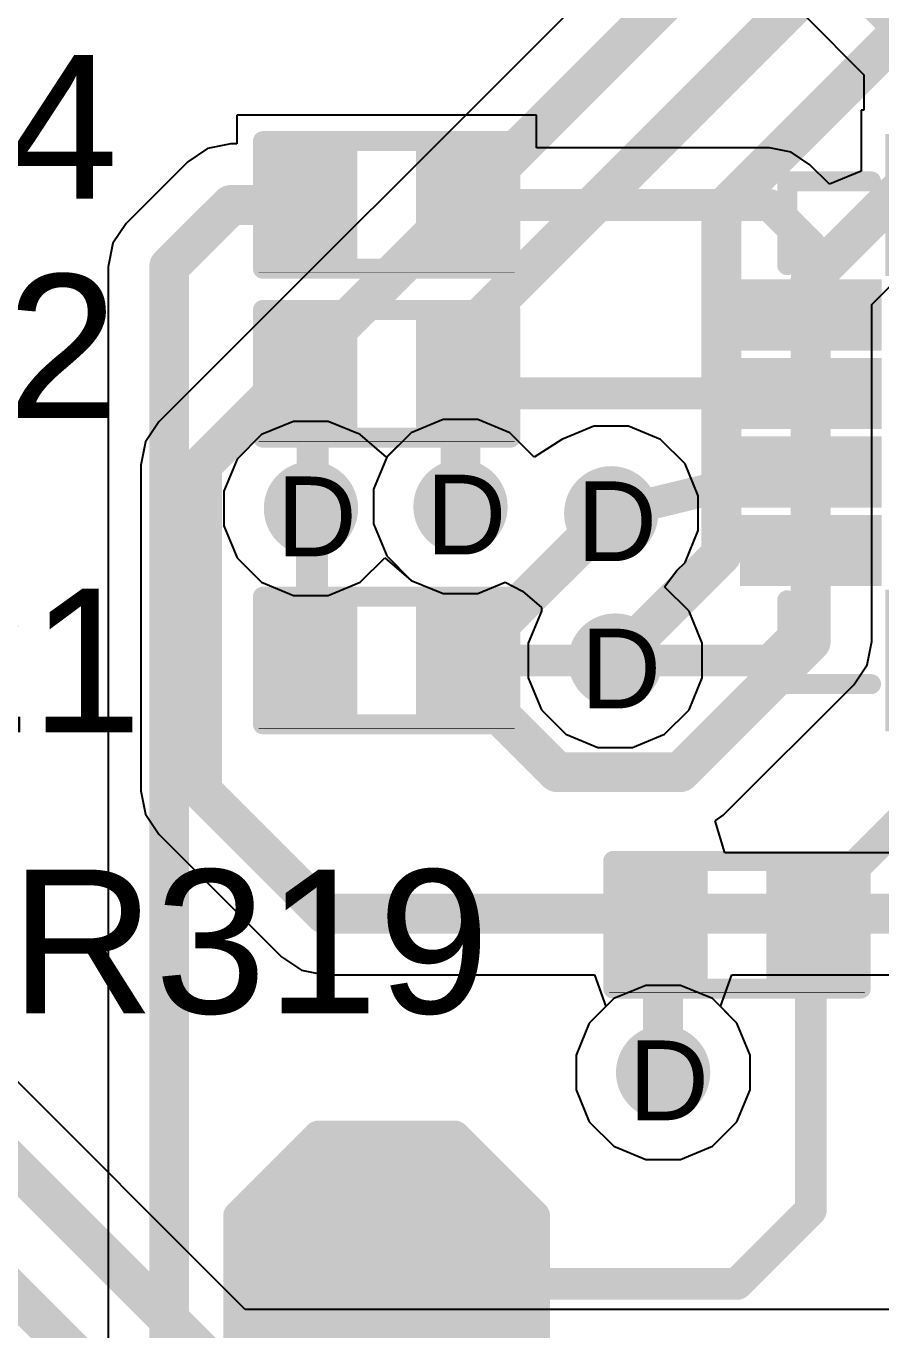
# Model space of a CAD drawing. Header units: inches. Extents: x -11 to 5428, y 0 to 5423.
# Drawn here: x 89.53 to 94.97, y 17.76 to 26.06 of the extents above; entities that cross this region are included whole.
import ezdxf

# ---------------------------------------------------------------- set-up
doc = ezdxf.new("R2010")
doc.units = ezdxf.units.IN
for name, color, linetype in [('Bottom Layer', 5, 'Continuous'), ('Drill Drawing', 1, 'Continuous'), ('GND', 16, 'Continuous'), ('PWR', 76, 'Continuous'), ('Top Layer', 1, 'Continuous'), ('Top Overlay', 2, 'Continuous'), ('Top Paste', 8, 'Continuous'), ('Top Solder', 216, 'Continuous'), ('Via Holes', 16, 'Continuous')]:
    doc.layers.add(name, color=color, linetype=linetype)
doc.styles.add('Arial', font='', dxfattribs={"height": 0.2})
doc.styles.get('Arial').set_extended_font_data('Arial')

# ---------------------------------------------------------------- blocks, each defined once
blk = doc.blocks.new('R___0402_533')
at = {"layer": 'Top Layer'}
for points in [[(-0.6985, -0.3175), (-0.6985, 0.3175), (-0.2413, 0.3175), (-0.2413, -0.3175)], [(0.2413, -0.3175), (0.2413, 0.3175), (0.6985, 0.3175), (0.6985, -0.3175)]]:
    blk.add_hatch(color=1, dxfattribs=at).paths.add_polyline_path(points)
at = {"layer": 'Top Paste'}
for points in [[(-0.6985, -0.3175), (-0.6985, 0.3175), (-0.2413, 0.3175), (-0.2413, -0.3175)], [(0.2413, -0.3175), (0.2413, 0.3175), (0.6985, 0.3175), (0.6985, -0.3175)]]:
    blk.add_hatch(color=8, dxfattribs=at).paths.add_polyline_path(points)
at = {"layer": 'Top Solder'}
for points in [[(-0.7535, -0.3725), (-0.7535, 0.3725), (-0.1863, 0.3725), (-0.1863, -0.3725)], [(0.1863, -0.3725), (0.1863, 0.3725), (0.7535, 0.3725), (0.7535, -0.3725)]]:
    blk.add_hatch(color=216, dxfattribs=at).paths.add_polyline_path(points)
at = {"layer": 'Top Overlay'}
for points in [[(-0.7874, -0.4064, 0.127, 0.127, 0), (-0.7874, 0.4064, 0.127, 0.127, 0)], [(-0.7874, 0.4064, 0.127, 0.127, 0), (0.7874, 0.4064, 0.127, 0.127, 0)], [(0.7874, -0.4064, 0.127, 0.127, 0), (0.7874, 0.4064, 0.127, 0.127, 0)], [(-0.7874, -0.4064, 0.127, 0.127, 0), (0.7874, -0.4064, 0.127, 0.127, 0)], [(-0.8128, -0.4318, 0.00323, 0.00323, 0), (0.8128, -0.4318, 0.00323, 0.00323, 0)]]:
    blk.add_lwpolyline(points, format="xyseb", dxfattribs=at)
for points in [[(-0.8191, 0.4064, 0.0635, 0.0635, 1), (-0.7556, 0.4064, 0.0635, 0.0635, 1)], [(-0.8191, 0.4064, 0.0635, 0.0635, 1), (-0.7556, 0.4064, 0.0635, 0.0635, 1)], [(0.7557, 0.4064, 0.0635, 0.0635, 1), (0.8192, 0.4064, 0.0635, 0.0635, 1)], [(0.7557, 0.4064, 0.0635, 0.0635, 1), (0.8192, 0.4064, 0.0635, 0.0635, 1)], [(-0.8191, -0.4064, 0.0635, 0.0635, 1), (-0.7556, -0.4064, 0.0635, 0.0635, 1)], [(-0.8191, -0.4064, 0.0635, 0.0635, 1), (-0.7556, -0.4064, 0.0635, 0.0635, 1)], [(0.7557, -0.4064, 0.0635, 0.0635, 1), (0.8192, -0.4064, 0.0635, 0.0635, 1)], [(0.7557, -0.4064, 0.0635, 0.0635, 1), (0.8192, -0.4064, 0.0635, 0.0635, 1)], [(-0.8136, -0.4318, 0.00161, 0.00161, 1), (-0.812, -0.4318, 0.00161, 0.00161, 1)], [(0.812, -0.4318, 0.00161, 0.00161, 1), (0.8136, -0.4318, 0.00161, 0.00161, 1)]]:
    blk.add_lwpolyline(points, format="xyseb", close=True, dxfattribs=at)
blk = doc.blocks.new('R___0402_535')
at = {"layer": 'Top Layer'}
for points in [[(-0.6985, -0.3175), (-0.6985, 0.3175), (-0.2413, 0.3175), (-0.2413, -0.3175)], [(0.2413, -0.3175), (0.2413, 0.3175), (0.6985, 0.3175), (0.6985, -0.3175)]]:
    blk.add_hatch(color=1, dxfattribs=at).paths.add_polyline_path(points)
at = {"layer": 'Top Paste'}
for points in [[(-0.6985, -0.3175), (-0.6985, 0.3175), (-0.2413, 0.3175), (-0.2413, -0.3175)], [(0.2413, -0.3175), (0.2413, 0.3175), (0.6985, 0.3175), (0.6985, -0.3175)]]:
    blk.add_hatch(color=8, dxfattribs=at).paths.add_polyline_path(points)
at = {"layer": 'Top Solder'}
for points in [[(-0.7535, -0.3725), (-0.7535, 0.3725), (-0.1863, 0.3725), (-0.1863, -0.3725)], [(0.1863, -0.3725), (0.1863, 0.3725), (0.7535, 0.3725), (0.7535, -0.3725)]]:
    blk.add_hatch(color=216, dxfattribs=at).paths.add_polyline_path(points)
at = {"layer": 'Top Overlay'}
for points in [[(-0.7874, -0.4064, 0.127, 0.127, 0), (-0.7874, 0.4064, 0.127, 0.127, 0)], [(-0.7874, 0.4064, 0.127, 0.127, 0), (0.7874, 0.4064, 0.127, 0.127, 0)], [(0.7874, -0.4064, 0.127, 0.127, 0), (0.7874, 0.4064, 0.127, 0.127, 0)], [(-0.7874, -0.4064, 0.127, 0.127, 0), (0.7874, -0.4064, 0.127, 0.127, 0)], [(-0.8128, -0.4318, 0.00323, 0.00323, 0), (0.8128, -0.4318, 0.00323, 0.00323, 0)]]:
    blk.add_lwpolyline(points, format="xyseb", dxfattribs=at)
for points in [[(-0.8191, 0.4064, 0.0635, 0.0635, 1), (-0.7556, 0.4064, 0.0635, 0.0635, 1)], [(-0.8191, 0.4064, 0.0635, 0.0635, 1), (-0.7556, 0.4064, 0.0635, 0.0635, 1)], [(0.7557, 0.4064, 0.0635, 0.0635, 1), (0.8192, 0.4064, 0.0635, 0.0635, 1)], [(0.7557, 0.4064, 0.0635, 0.0635, 1), (0.8192, 0.4064, 0.0635, 0.0635, 1)], [(-0.8191, -0.4064, 0.0635, 0.0635, 1), (-0.7556, -0.4064, 0.0635, 0.0635, 1)], [(-0.8191, -0.4064, 0.0635, 0.0635, 1), (-0.7556, -0.4064, 0.0635, 0.0635, 1)], [(0.7557, -0.4064, 0.0635, 0.0635, 1), (0.8192, -0.4064, 0.0635, 0.0635, 1)], [(0.7557, -0.4064, 0.0635, 0.0635, 1), (0.8192, -0.4064, 0.0635, 0.0635, 1)], [(-0.8136, -0.4318, 0.00161, 0.00161, 1), (-0.812, -0.4318, 0.00161, 0.00161, 1)], [(0.812, -0.4318, 0.00161, 0.00161, 1), (0.8136, -0.4318, 0.00161, 0.00161, 1)]]:
    blk.add_lwpolyline(points, format="xyseb", close=True, dxfattribs=at)
blk = doc.blocks.new('R___0402_536')
at = {"layer": 'Top Layer'}
for points in [[(-0.6985, -0.3175), (-0.6985, 0.3175), (-0.2413, 0.3175), (-0.2413, -0.3175)], [(0.2413, -0.3175), (0.2413, 0.3175), (0.6985, 0.3175), (0.6985, -0.3175)]]:
    blk.add_hatch(color=1, dxfattribs=at).paths.add_polyline_path(points)
at = {"layer": 'Top Paste'}
for points in [[(-0.6985, -0.3175), (-0.6985, 0.3175), (-0.2413, 0.3175), (-0.2413, -0.3175)], [(0.2413, -0.3175), (0.2413, 0.3175), (0.6985, 0.3175), (0.6985, -0.3175)]]:
    blk.add_hatch(color=8, dxfattribs=at).paths.add_polyline_path(points)
at = {"layer": 'Top Solder'}
for points in [[(-0.7535, -0.3725), (-0.7535, 0.3725), (-0.1863, 0.3725), (-0.1863, -0.3725)], [(0.1863, -0.3725), (0.1863, 0.3725), (0.7535, 0.3725), (0.7535, -0.3725)]]:
    blk.add_hatch(color=216, dxfattribs=at).paths.add_polyline_path(points)
at = {"layer": 'Top Overlay'}
for points in [[(-0.7874, -0.4064, 0.127, 0.127, 0), (-0.7874, 0.4064, 0.127, 0.127, 0)], [(-0.7874, 0.4064, 0.127, 0.127, 0), (0.7874, 0.4064, 0.127, 0.127, 0)], [(0.7874, -0.4064, 0.127, 0.127, 0), (0.7874, 0.4064, 0.127, 0.127, 0)], [(-0.7874, -0.4064, 0.127, 0.127, 0), (0.7874, -0.4064, 0.127, 0.127, 0)], [(-0.8128, -0.4318, 0.00323, 0.00323, 0), (0.8128, -0.4318, 0.00323, 0.00323, 0)]]:
    blk.add_lwpolyline(points, format="xyseb", dxfattribs=at)
for points in [[(-0.8191, 0.4064, 0.0635, 0.0635, 1), (-0.7556, 0.4064, 0.0635, 0.0635, 1)], [(-0.8191, 0.4064, 0.0635, 0.0635, 1), (-0.7556, 0.4064, 0.0635, 0.0635, 1)], [(0.7557, 0.4064, 0.0635, 0.0635, 1), (0.8192, 0.4064, 0.0635, 0.0635, 1)], [(0.7557, 0.4064, 0.0635, 0.0635, 1), (0.8192, 0.4064, 0.0635, 0.0635, 1)], [(-0.8191, -0.4064, 0.0635, 0.0635, 1), (-0.7556, -0.4064, 0.0635, 0.0635, 1)], [(-0.8191, -0.4064, 0.0635, 0.0635, 1), (-0.7556, -0.4064, 0.0635, 0.0635, 1)], [(0.7557, -0.4064, 0.0635, 0.0635, 1), (0.8192, -0.4064, 0.0635, 0.0635, 1)], [(0.7557, -0.4064, 0.0635, 0.0635, 1), (0.8192, -0.4064, 0.0635, 0.0635, 1)], [(-0.8136, -0.4318, 0.00161, 0.00161, 1), (-0.812, -0.4318, 0.00161, 0.00161, 1)], [(0.812, -0.4318, 0.00161, 0.00161, 1), (0.8136, -0.4318, 0.00161, 0.00161, 1)]]:
    blk.add_lwpolyline(points, format="xyseb", close=True, dxfattribs=at)
blk = doc.blocks.new('R___0402_538')
at = {"layer": 'Top Layer'}
for points in [[(-0.6985, -0.3175), (-0.6985, 0.3175), (-0.2413, 0.3175), (-0.2413, -0.3175)], [(0.2413, -0.3175), (0.2413, 0.3175), (0.6985, 0.3175), (0.6985, -0.3175)]]:
    blk.add_hatch(color=1, dxfattribs=at).paths.add_polyline_path(points)
at = {"layer": 'Top Paste'}
for points in [[(-0.6985, -0.3175), (-0.6985, 0.3175), (-0.2413, 0.3175), (-0.2413, -0.3175)], [(0.2413, -0.3175), (0.2413, 0.3175), (0.6985, 0.3175), (0.6985, -0.3175)]]:
    blk.add_hatch(color=8, dxfattribs=at).paths.add_polyline_path(points)
at = {"layer": 'Top Solder'}
for points in [[(-0.7535, -0.3725), (-0.7535, 0.3725), (-0.1863, 0.3725), (-0.1863, -0.3725)], [(0.1863, -0.3725), (0.1863, 0.3725), (0.7535, 0.3725), (0.7535, -0.3725)]]:
    blk.add_hatch(color=216, dxfattribs=at).paths.add_polyline_path(points)
at = {"layer": 'Top Overlay'}
for points in [[(-0.7874, -0.4064, 0.127, 0.127, 0), (-0.7874, 0.4064, 0.127, 0.127, 0)], [(-0.7874, 0.4064, 0.127, 0.127, 0), (0.7874, 0.4064, 0.127, 0.127, 0)], [(0.7874, -0.4064, 0.127, 0.127, 0), (0.7874, 0.4064, 0.127, 0.127, 0)], [(-0.7874, -0.4064, 0.127, 0.127, 0), (0.7874, -0.4064, 0.127, 0.127, 0)], [(-0.8128, -0.4318, 0.00323, 0.00323, 0), (0.8128, -0.4318, 0.00323, 0.00323, 0)]]:
    blk.add_lwpolyline(points, format="xyseb", dxfattribs=at)
for points in [[(-0.8191, 0.4064, 0.0635, 0.0635, 1), (-0.7556, 0.4064, 0.0635, 0.0635, 1)], [(-0.8191, 0.4064, 0.0635, 0.0635, 1), (-0.7556, 0.4064, 0.0635, 0.0635, 1)], [(0.7557, 0.4064, 0.0635, 0.0635, 1), (0.8192, 0.4064, 0.0635, 0.0635, 1)], [(0.7557, 0.4064, 0.0635, 0.0635, 1), (0.8192, 0.4064, 0.0635, 0.0635, 1)], [(-0.8191, -0.4064, 0.0635, 0.0635, 1), (-0.7556, -0.4064, 0.0635, 0.0635, 1)], [(-0.8191, -0.4064, 0.0635, 0.0635, 1), (-0.7556, -0.4064, 0.0635, 0.0635, 1)], [(0.7557, -0.4064, 0.0635, 0.0635, 1), (0.8192, -0.4064, 0.0635, 0.0635, 1)], [(0.7557, -0.4064, 0.0635, 0.0635, 1), (0.8192, -0.4064, 0.0635, 0.0635, 1)], [(-0.8136, -0.4318, 0.00161, 0.00161, 1), (-0.812, -0.4318, 0.00161, 0.00161, 1)], [(0.812, -0.4318, 0.00161, 0.00161, 1), (0.8136, -0.4318, 0.00161, 0.00161, 1)]]:
    blk.add_lwpolyline(points, format="xyseb", close=True, dxfattribs=at)
blk = doc.blocks.new('T__________541')
at = {"layer": 'Top Layer'}
blk.add_hatch(color=1, dxfattribs=at).paths.add_polyline_path([(0.381, 0.762), (-0.381, 0.762), (-0.762, 0.381), (-0.762, -0.381), (-0.381, -0.762), (0.381, -0.762), (0.762, -0.381), (0.762, 0.381)])
at = {"layer": 'Top Paste'}
blk.add_hatch(color=8, dxfattribs=at).paths.add_polyline_path([(0.381, 0.762), (-0.381, 0.762), (-0.762, 0.381), (-0.762, -0.381), (-0.381, -0.762), (0.381, -0.762), (0.762, -0.381), (0.762, 0.381)])
at = {"layer": 'Top Solder'}
blk.add_hatch(color=216, dxfattribs=at).paths.add_polyline_path([(0.4318, 0.8636), (-0.4318, 0.8636), (-0.8636, 0.4318), (-0.8636, -0.4318), (-0.4318, -0.8636), (0.4318, -0.8636), (0.8636, -0.4318), (0.8636, 0.4318)])
at = {"layer": 'Top Overlay'}
for points in [[(-0.9398, 0.4318, 0.2, 0.2, 0), (-0.4318, 0.9398, 0.2, 0.2, 0)], [(-0.4318, 0.9398, 0.2, 0.2, 0), (0.4318, 0.9398, 0.2, 0.2, 0)], [(0.4318, 0.9398, 0.2, 0.2, 0), (0.9398, 0.4318, 0.2, 0.2, 0)], [(-0.9398, -0.4318, 0.2, 0.2, 0), (-0.9398, 0.4318, 0.2, 0.2, 0)], [(0.9398, -0.4318, 0.2, 0.2, 0), (0.9398, 0.4318, 0.2, 0.2, 0)], [(-0.9398, -0.4318, 0.2, 0.2, 0), (-0.4318, -0.9398, 0.2, 0.2, 0)], [(0.4318, -0.9398, 0.2, 0.2, 0), (0.9398, -0.4318, 0.2, 0.2, 0)], [(-0.4318, -0.9398, 0.2, 0.2, 0), (0.4318, -0.9398, 0.2, 0.2, 0)]]:
    blk.add_lwpolyline(points, format="xyseb", dxfattribs=at)
for points in [[(-0.4818, 0.9398, 0.1, 0.1, 1), (-0.3818, 0.9398, 0.1, 0.1, 1)], [(-0.4818, 0.9398, 0.1, 0.1, 1), (-0.3818, 0.9398, 0.1, 0.1, 1)], [(0.3818, 0.9398, 0.1, 0.1, 1), (0.4818, 0.9398, 0.1, 0.1, 1)], [(0.3818, 0.9398, 0.1, 0.1, 1), (0.4818, 0.9398, 0.1, 0.1, 1)], [(-0.9898, 0.4318, 0.1, 0.1, 1), (-0.8898, 0.4318, 0.1, 0.1, 1)], [(-0.9898, 0.4318, 0.1, 0.1, 1), (-0.8898, 0.4318, 0.1, 0.1, 1)], [(0.8898, 0.4318, 0.1, 0.1, 1), (0.9898, 0.4318, 0.1, 0.1, 1)], [(0.8898, 0.4318, 0.1, 0.1, 1), (0.9898, 0.4318, 0.1, 0.1, 1)], [(-0.9898, -0.4318, 0.1, 0.1, 1), (-0.8898, -0.4318, 0.1, 0.1, 1)], [(-0.9898, -0.4318, 0.1, 0.1, 1), (-0.8898, -0.4318, 0.1, 0.1, 1)], [(0.8898, -0.4318, 0.1, 0.1, 1), (0.9898, -0.4318, 0.1, 0.1, 1)], [(0.8898, -0.4318, 0.1, 0.1, 1), (0.9898, -0.4318, 0.1, 0.1, 1)], [(-0.4818, -0.9398, 0.1, 0.1, 1), (-0.3818, -0.9398, 0.1, 0.1, 1)], [(-0.4818, -0.9398, 0.1, 0.1, 1), (-0.3818, -0.9398, 0.1, 0.1, 1)], [(0.3818, -0.9398, 0.1, 0.1, 1), (0.4818, -0.9398, 0.1, 0.1, 1)], [(0.3818, -0.9398, 0.1, 0.1, 1), (0.4818, -0.9398, 0.1, 0.1, 1)]]:
    blk.add_lwpolyline(points, format="xyseb", close=True, dxfattribs=at)
blk = doc.blocks.new('16_QFN__3_3___544')
at = {"layer": 'Top Layer'}
for points in [[(-0.875, 1.8), (-0.625, 1.8), (-0.625, 1.1), (-0.875, 1.1)], [(-0.375, 1.8), (-0.125, 1.8), (-0.125, 1.1), (-0.375, 1.1)], [(0.125, 1.8), (0.375, 1.8), (0.375, 1.1), (0.125, 1.1)], [(0.625, 1.8), (0.875, 1.8), (0.875, 1.1), (0.625, 1.1)], [(-1.1, 0.875), (-1.1, 0.625), (-1.8, 0.625), (-1.8, 0.875)], [(-0.85, 0.85), (0.85, 0.85), (0.85, -0.85), (-0.85, -0.85)], [(1.8, 0.875), (1.8, 0.625), (1.1, 0.625), (1.1, 0.875)], [(-1.1, 0.375), (-1.1, 0.125), (-1.8, 0.125), (-1.8, 0.375)], [(1.8, 0.375), (1.8, 0.125), (1.1, 0.125), (1.1, 0.375)], [(-1.1, -0.125), (-1.1, -0.375), (-1.8, -0.375), (-1.8, -0.125)], [(1.8, -0.125), (1.8, -0.375), (1.1, -0.375), (1.1, -0.125)], [(-1.1, -0.625), (-1.1, -0.875), (-1.8, -0.875), (-1.8, -0.625)], [(1.8, -0.625), (1.8, -0.875), (1.1, -0.875), (1.1, -0.625)], [(-0.875, -1.1), (-0.625, -1.1), (-0.625, -1.8), (-0.875, -1.8)], [(-0.375, -1.1), (-0.125, -1.1), (-0.125, -1.8), (-0.375, -1.8)], [(0.125, -1.1), (0.375, -1.1), (0.375, -1.8), (0.125, -1.8)], [(0.625, -1.1), (0.875, -1.1), (0.875, -1.8), (0.625, -1.8)]]:
    blk.add_hatch(color=1, dxfattribs=at).paths.add_polyline_path(points)
at = {"layer": 'Top Paste'}
for points in [[(-0.875, 1.8), (-0.625, 1.8), (-0.625, 1.1), (-0.875, 1.1)], [(-0.375, 1.8), (-0.125, 1.8), (-0.125, 1.1), (-0.375, 1.1)], [(0.125, 1.8), (0.375, 1.8), (0.375, 1.1), (0.125, 1.1)], [(0.625, 1.8), (0.875, 1.8), (0.875, 1.1), (0.625, 1.1)], [(-1.1, 0.875), (-1.1, 0.625), (-1.8, 0.625), (-1.8, 0.875)], [(-0.85, 0.85), (0.85, 0.85), (0.85, -0.85), (-0.85, -0.85)], [(1.8, 0.875), (1.8, 0.625), (1.1, 0.625), (1.1, 0.875)], [(-1.1, 0.375), (-1.1, 0.125), (-1.8, 0.125), (-1.8, 0.375)], [(1.8, 0.375), (1.8, 0.125), (1.1, 0.125), (1.1, 0.375)], [(-1.1, -0.125), (-1.1, -0.375), (-1.8, -0.375), (-1.8, -0.125)], [(1.8, -0.125), (1.8, -0.375), (1.1, -0.375), (1.1, -0.125)], [(-1.1, -0.625), (-1.1, -0.875), (-1.8, -0.875), (-1.8, -0.625)], [(1.8, -0.625), (1.8, -0.875), (1.1, -0.875), (1.1, -0.625)], [(-0.875, -1.1), (-0.625, -1.1), (-0.625, -1.8), (-0.875, -1.8)], [(-0.375, -1.1), (-0.125, -1.1), (-0.125, -1.8), (-0.375, -1.8)], [(0.125, -1.1), (0.375, -1.1), (0.375, -1.8), (0.125, -1.8)], [(0.625, -1.1), (0.875, -1.1), (0.875, -1.8), (0.625, -1.8)]]:
    blk.add_hatch(color=8, dxfattribs=at).paths.add_polyline_path(points)
at = {"layer": 'Top Solder'}
for points in [[(-0.9766, 1.9016), (-0.5234, 1.9016), (-0.5234, 0.9984), (-0.9766, 0.9984)], [(-0.4766, 1.9016), (-0.0234, 1.9016), (-0.0234, 0.9984), (-0.4766, 0.9984)], [(0.0234, 1.9016), (0.4766, 1.9016), (0.4766, 0.9984), (0.0234, 0.9984)], [(0.5234, 1.9016), (0.9766, 1.9016), (0.9766, 0.9984), (0.5234, 0.9984)], [(-0.9984, 0.9766), (-0.9984, 0.5234), (-1.9016, 0.5234), (-1.9016, 0.9766)], [(-0.9516, 0.9516), (0.9516, 0.9516), (0.9516, -0.9516), (-0.9516, -0.9516)], [(1.9016, 0.9766), (1.9016, 0.5234), (0.9984, 0.5234), (0.9984, 0.9766)], [(-0.9984, 0.4766), (-0.9984, 0.0234), (-1.9016, 0.0234), (-1.9016, 0.4766)], [(1.9016, 0.4766), (1.9016, 0.0234), (0.9984, 0.0234), (0.9984, 0.4766)], [(-0.9984, -0.0234), (-0.9984, -0.4766), (-1.9016, -0.4766), (-1.9016, -0.0234)], [(1.9016, -0.0234), (1.9016, -0.4766), (0.9984, -0.4766), (0.9984, -0.0234)], [(-0.9984, -0.5234), (-0.9984, -0.9766), (-1.9016, -0.9766), (-1.9016, -0.5234)], [(1.9016, -0.5234), (1.9016, -0.9766), (0.9984, -0.9766), (0.9984, -0.5234)], [(-0.9766, -0.9984), (-0.5234, -0.9984), (-0.5234, -1.9016), (-0.9766, -1.9016)], [(-0.4766, -0.9984), (-0.0234, -0.9984), (-0.0234, -1.9016), (-0.4766, -1.9016)], [(0.0234, -0.9984), (0.4766, -0.9984), (0.4766, -1.9016), (0.0234, -1.9016)], [(0.5234, -0.9984), (0.9766, -0.9984), (0.9766, -1.9016), (0.5234, -1.9016)]]:
    blk.add_hatch(color=216, dxfattribs=at).paths.add_polyline_path(points)
at = {"layer": 'Top Overlay'}
for points in [[(-1.6002, 1.0668, 0.127, 0.127, 0), (-1.6002, 1.6002, 0.127, 0.127, 0)], [(-1.0668, 1.6002, 0.127, 0.127, 0), (-1.6002, 1.6002, 0.127, 0.127, 0)], [(1.6002, 1.6002, 0.127, 0.127, 0), (1.0668, 1.6002, 0.127, 0.127, 0)], [(1.6002, 1.0668, 0.127, 0.127, 0), (1.6002, 1.6002, 0.127, 0.127, 0)], [(-1.9558, 0.762, 0.127, 0.127, 0), (-2.0828, 0.889, 0.127, 0.127, 0)], [(-2.0828, 0.635, 0.127, 0.127, 0), (-2.0828, 0.889, 0.127, 0.127, 0)], [(-2.0828, 0.635, 0.127, 0.127, 0), (-1.9558, 0.762, 0.127, 0.127, 0)], [(-1.6002, -1.6002, 0.127, 0.127, 0), (-1.6002, -1.0668, 0.127, 0.127, 0)], [(1.6002, -1.6002, 0.127, 0.127, 0), (1.6002, -1.0668, 0.127, 0.127, 0)], [(-1.0668, -1.6002, 0.127, 0.127, 0), (-1.6002, -1.6002, 0.127, 0.127, 0)], [(1.6002, -1.6002, 0.127, 0.127, 0), (1.0668, -1.6002, 0.127, 0.127, 0)]]:
    blk.add_lwpolyline(points, format="xyseb", dxfattribs=at)
for points in [[(-1.632, 1.6002, 0.0635, 0.0635, 1), (-1.5685, 1.6002, 0.0635, 0.0635, 1)], [(-1.632, 1.6002, 0.0635, 0.0635, 1), (-1.5685, 1.6002, 0.0635, 0.0635, 1)], [(-1.0986, 1.6002, 0.0635, 0.0635, 1), (-1.0351, 1.6002, 0.0635, 0.0635, 1)], [(1.035, 1.6002, 0.0635, 0.0635, 1), (1.0985, 1.6002, 0.0635, 0.0635, 1)], [(1.5684, 1.6002, 0.0635, 0.0635, 1), (1.6319, 1.6002, 0.0635, 0.0635, 1)], [(1.5684, 1.6002, 0.0635, 0.0635, 1), (1.6319, 1.6002, 0.0635, 0.0635, 1)], [(-1.632, 1.0668, 0.0635, 0.0635, 1), (-1.5685, 1.0668, 0.0635, 0.0635, 1)], [(1.5684, 1.0668, 0.0635, 0.0635, 1), (1.6319, 1.0668, 0.0635, 0.0635, 1)], [(-2.1146, 0.889, 0.0635, 0.0635, 1), (-2.0511, 0.889, 0.0635, 0.0635, 1)], [(-2.1146, 0.889, 0.0635, 0.0635, 1), (-2.0511, 0.889, 0.0635, 0.0635, 1)], [(-1.9876, 0.762, 0.0635, 0.0635, 1), (-1.9241, 0.762, 0.0635, 0.0635, 1)], [(-1.9876, 0.762, 0.0635, 0.0635, 1), (-1.9241, 0.762, 0.0635, 0.0635, 1)], [(-2.1146, 0.635, 0.0635, 0.0635, 1), (-2.0511, 0.635, 0.0635, 0.0635, 1)], [(-2.1146, 0.635, 0.0635, 0.0635, 1), (-2.0511, 0.635, 0.0635, 0.0635, 1)], [(-1.632, -1.0668, 0.0635, 0.0635, 1), (-1.5685, -1.0668, 0.0635, 0.0635, 1)], [(1.5684, -1.0668, 0.0635, 0.0635, 1), (1.6319, -1.0668, 0.0635, 0.0635, 1)], [(-1.632, -1.6002, 0.0635, 0.0635, 1), (-1.5685, -1.6002, 0.0635, 0.0635, 1)], [(-1.632, -1.6002, 0.0635, 0.0635, 1), (-1.5685, -1.6002, 0.0635, 0.0635, 1)], [(-1.0986, -1.6002, 0.0635, 0.0635, 1), (-1.0351, -1.6002, 0.0635, 0.0635, 1)], [(1.035, -1.6002, 0.0635, 0.0635, 1), (1.0985, -1.6002, 0.0635, 0.0635, 1)], [(1.5684, -1.6002, 0.0635, 0.0635, 1), (1.6319, -1.6002, 0.0635, 0.0635, 1)], [(1.5684, -1.6002, 0.0635, 0.0635, 1), (1.6319, -1.6002, 0.0635, 0.0635, 1)]]:
    blk.add_lwpolyline(points, format="xyseb", close=True, dxfattribs=at)

msp = doc.modelspace()

# ---------------------------------------------------------------- hatches: boundary and pattern name
at = {"layer": 'Bottom Layer'}
h = msp.add_hatch(color=5, dxfattribs=at)
edge = h.paths.add_edge_path()
edge.add_arc((91.3436, 22.9893), 0.3, 0, 360)
h = msp.add_hatch(color=5, dxfattribs=at)
edge = h.paths.add_edge_path()
edge.add_arc((92.295, 23.0009), 0.3, 0, 360)
h = msp.add_hatch(color=5, dxfattribs=at)
edge = h.paths.add_edge_path()
edge.add_arc((93.2539, 22.9586), 0.3, 0, 360)
h = msp.add_hatch(color=5, dxfattribs=at)
edge = h.paths.add_edge_path()
edge.add_arc((93.2796, 22.0212), 0.3, 0, 360)
h = msp.add_hatch(color=5, dxfattribs=at)
edge = h.paths.add_edge_path()
edge.add_arc((93.5842, 19.3994), 0.3, 0, 360)
at = {"layer": 'GND'}
h = msp.add_hatch(color=16, dxfattribs=at)
edge = h.paths.add_edge_path()
edge.add_arc((91.3436, 22.9893), 0.3, 0, 360)
h = msp.add_hatch(color=16, dxfattribs=at)
edge = h.paths.add_edge_path()
edge.add_arc((92.295, 23.0009), 0.3, 0, 360)
h = msp.add_hatch(color=16, dxfattribs=at)
edge = h.paths.add_edge_path()
edge.add_arc((93.2539, 22.9586), 0.3, 0, 360)
h = msp.add_hatch(color=16, dxfattribs=at)
edge = h.paths.add_edge_path()
edge.add_arc((93.2796, 22.0212), 0.3, 0, 360)
h = msp.add_hatch(color=16, dxfattribs=at)
edge = h.paths.add_edge_path()
edge.add_arc((93.5842, 19.3994), 0.3, 0, 360)
at = {"layer": 'PWR'}
h = msp.add_hatch(color=76, dxfattribs=at)
edge = h.paths.add_edge_path()
edge.add_arc((91.3436, 22.9893), 0.3, 0, 360)
h = msp.add_hatch(color=76, dxfattribs=at)
edge = h.paths.add_edge_path()
edge.add_arc((92.295, 23.0009), 0.3, 0, 360)
h = msp.add_hatch(color=76, dxfattribs=at)
edge = h.paths.add_edge_path()
edge.add_arc((93.2539, 22.9586), 0.3, 0, 360)
h = msp.add_hatch(color=76, dxfattribs=at)
edge = h.paths.add_edge_path()
edge.add_arc((93.2796, 22.0212), 0.3, 0, 360)
h = msp.add_hatch(color=76, dxfattribs=at)
edge = h.paths.add_edge_path()
edge.add_arc((93.5842, 19.3994), 0.3, 0, 360)
at = {"layer": 'Top Layer'}
h = msp.add_hatch(color=1, dxfattribs=at)
edge = h.paths.add_edge_path()
edge.add_arc((91.3436, 22.9893), 0.3, 0, 360)
h = msp.add_hatch(color=1, dxfattribs=at)
edge = h.paths.add_edge_path()
edge.add_arc((92.295, 23.0009), 0.3, 0, 360)
h = msp.add_hatch(color=1, dxfattribs=at)
edge = h.paths.add_edge_path()
edge.add_arc((93.2539, 22.9586), 0.3, 0, 360)
h = msp.add_hatch(color=1, dxfattribs=at)
edge = h.paths.add_edge_path()
edge.add_arc((93.2796, 22.0212), 0.3, 0, 360)
h = msp.add_hatch(color=1, dxfattribs=at)
edge = h.paths.add_edge_path()
edge.add_arc((93.5842, 19.3994), 0.3, 0, 360)
at = {"layer": 'Via Holes'}
h = msp.add_hatch(color=7, dxfattribs=at)
edge = h.paths.add_edge_path()
edge.add_arc((91.3436, 22.9893), 0.15, 0, 360)
h = msp.add_hatch(color=7, dxfattribs=at)
edge = h.paths.add_edge_path()
edge.add_arc((92.295, 23.0009), 0.15, 0, 360)
h = msp.add_hatch(color=7, dxfattribs=at)
edge = h.paths.add_edge_path()
edge.add_arc((93.2539, 22.9586), 0.15, 0, 360)
h = msp.add_hatch(color=7, dxfattribs=at)
edge = h.paths.add_edge_path()
edge.add_arc((93.2796, 22.0212), 0.15, 0, 360)
h = msp.add_hatch(color=7, dxfattribs=at)
edge = h.paths.add_edge_path()
edge.add_arc((93.5842, 19.3994), 0.15, 0, 360)

# ---------------------------------------------------------------- linework, layer by layer
at = {"layer": 'Bottom Layer'}
for p, q in [((96.9553, 30.1203), (90.3752, 23.5401)), ((94.9118, 24.2882), (99.6371, 29.0135)), ((94.9118, 22.1418), (94.9118, 24.2882)), ((90.3752, 23.5401), (90.291, 23.4141)), ((90.291, 23.4141), (90.2614, 23.2654)), ((90.2614, 23.2654), (90.2614, 21.1907)), ((94.8822, 21.9931), (94.9118, 22.1418)), ((94.798, 21.8671), (94.8822, 21.9931)), ((93.9669, 21.0359), (94.798, 21.8671)), ((90.2614, 21.1907), (90.291, 21.0421)), ((90.291, 21.0421), (90.3752, 20.916)), ((93.9148, 21.0011), (93.9669, 21.0359)), ((93.9764, 20.7979), (93.9148, 21.0011)), ((90.3752, 20.916), (91.1564, 20.1348)), ((96.9856, 20.7979), (93.9764, 20.7979)), ((91.1564, 20.1348), (91.2825, 20.0505)), ((91.2825, 20.0505), (91.4311, 20.021)), ((91.4311, 20.021), (93.1466, 20.021)), ((93.1466, 20.021), (93.2191, 19.8178)), ((93.9494, 19.8178), (94.0219, 20.021)), ((94.0219, 20.021), (97.2262, 20.021)), ((90.9255, 17.8908), (88.9583, 19.858)), ((93.2191, 19.8178), (93.1146, 19.7132)), ((94.0539, 19.7132), (93.9494, 19.8178)), ((93.1146, 19.7132), (93.0302, 19.5096)), ((94.1382, 19.5096), (94.0539, 19.7132)), ((93.0302, 19.5096), (93.0302, 19.2892)), ((94.1382, 19.2892), (94.1382, 19.5096)), ((93.0302, 19.2892), (93.1146, 19.0856)), ((94.0539, 19.0856), (94.1382, 19.2892)), ((93.1146, 19.0856), (93.2704, 18.9298)), ((93.8981, 18.9298), (94.0539, 19.0856)), ((93.2704, 18.9298), (93.474, 18.8454)), ((93.6944, 18.8454), (93.8981, 18.9298)), ((93.474, 18.8454), (93.6944, 18.8454)), ((117.2124, 17.8908), (90.9255, 17.8908))]:
    msp.add_line(p, q, dxfattribs=at)
for points in [[(90.6498, 23.2654, 0.254, 0.254, 0), (97.3438, 29.9594, 0.254, 0.254, 0)], [(92.295, 24.0729, 0.254, 0.254, 0), (98.0408, 29.8187, 0.254, 0.254, 0)], [(93.9546, 24.884, 0.254, 0.254, 0), (98.7274, 29.6568, 0.254, 0.254, 0)], [(94.5233, 24.4491, 0.254, 0.254, 0), (99.3625, 29.2882, 0.254, 0.254, 0)], [(93.9546, 22.6962, 0.254, 0.254, 0), (93.9546, 24.884, 0.254, 0.254, 0)], [(94.5233, 22.1418, 0.254, 0.254, 0), (94.5233, 24.4491, 0.254, 0.254, 0)], [(92.295, 23.0009, 0.254, 0.254, 0), (92.295, 24.0729, 0.254, 0.254, 0)], [(90.6498, 21.1907, 0.254, 0.254, 0), (90.6498, 23.2654, 0.254, 0.254, 0)], [(92.5495, 22.2542, 0.254, 0.254, 0), (93.2539, 22.9586, 0.254, 0.254, 0)], [(93.2796, 22.0212, 0.254, 0.254, 0), (93.9546, 22.6962, 0.254, 0.254, 0)], [(92.5495, 21.6716, 0.254, 0.254, 0), (92.5495, 22.2542, 0.254, 0.254, 0)], [(93.6922, 21.3106, 0.254, 0.254, 0), (94.5233, 22.1418, 0.254, 0.254, 0)], [(92.5495, 21.6716, 0.254, 0.254, 0), (92.9105, 21.3106, 0.254, 0.254, 0)], [(92.9105, 21.3106, 0.254, 0.254, 0), (93.6922, 21.3106, 0.254, 0.254, 0)], [(90.6498, 21.1907, 0.254, 0.254, 0), (91.4311, 20.4094, 0.254, 0.254, 0)], [(91.4311, 20.4094, 0.254, 0.254, 0), (98.5144, 20.4094, 0.254, 0.254, 0)], [(88.5698, 19.6971, 0.254, 0.254, 0), (90.7646, 17.5023, 0.254, 0.254, 0)], [(87.9923, 19.4579, 0.254, 0.254, 0), (90.5254, 16.9248, 0.254, 0.254, 0)]]:
    msp.add_lwpolyline(points, format="xyseb", dxfattribs=at)
for points in [[(93.8911, 24.884, 0.127, 0.127, 1), (94.0181, 24.884, 0.127, 0.127, 1)], [(93.8911, 24.884, 0.127, 0.127, 1), (94.0181, 24.884, 0.127, 0.127, 1)], [(94.4598, 24.4491, 0.127, 0.127, 1), (94.5868, 24.4491, 0.127, 0.127, 1)], [(94.4598, 24.4491, 0.127, 0.127, 1), (94.5868, 24.4491, 0.127, 0.127, 1)], [(92.2315, 24.0729, 0.127, 0.127, 1), (92.3585, 24.0729, 0.127, 0.127, 1)], [(92.2315, 24.0729, 0.127, 0.127, 1), (92.3585, 24.0729, 0.127, 0.127, 1)], [(90.5863, 23.2654, 0.127, 0.127, 1), (90.7133, 23.2654, 0.127, 0.127, 1)], [(90.5863, 23.2654, 0.127, 0.127, 1), (90.7133, 23.2654, 0.127, 0.127, 1)], [(92.2315, 23.0009, 0.127, 0.127, 1), (92.3585, 23.0009, 0.127, 0.127, 1)], [(93.1904, 22.9586, 0.127, 0.127, 1), (93.3174, 22.9586, 0.127, 0.127, 1)], [(93.8911, 22.6962, 0.127, 0.127, 1), (94.0181, 22.6962, 0.127, 0.127, 1)], [(93.8911, 22.6962, 0.127, 0.127, 1), (94.0181, 22.6962, 0.127, 0.127, 1)], [(92.486, 22.2542, 0.127, 0.127, 1), (92.613, 22.2542, 0.127, 0.127, 1)], [(92.486, 22.2542, 0.127, 0.127, 1), (92.613, 22.2542, 0.127, 0.127, 1)], [(94.4598, 22.1418, 0.127, 0.127, 1), (94.5868, 22.1418, 0.127, 0.127, 1)], [(94.4598, 22.1418, 0.127, 0.127, 1), (94.5868, 22.1418, 0.127, 0.127, 1)], [(93.2161, 22.0212, 0.127, 0.127, 1), (93.3431, 22.0212, 0.127, 0.127, 1)], [(92.486, 21.6716, 0.127, 0.127, 1), (92.613, 21.6716, 0.127, 0.127, 1)], [(92.486, 21.6716, 0.127, 0.127, 1), (92.613, 21.6716, 0.127, 0.127, 1)], [(92.847, 21.3106, 0.127, 0.127, 1), (92.974, 21.3106, 0.127, 0.127, 1)], [(92.847, 21.3106, 0.127, 0.127, 1), (92.974, 21.3106, 0.127, 0.127, 1)], [(93.6287, 21.3106, 0.127, 0.127, 1), (93.7557, 21.3106, 0.127, 0.127, 1)], [(93.6287, 21.3106, 0.127, 0.127, 1), (93.7557, 21.3106, 0.127, 0.127, 1)], [(90.5863, 21.1907, 0.127, 0.127, 1), (90.7133, 21.1907, 0.127, 0.127, 1)], [(90.5863, 21.1907, 0.127, 0.127, 1), (90.7133, 21.1907, 0.127, 0.127, 1)], [(91.3676, 20.4094, 0.127, 0.127, 1), (91.4946, 20.4094, 0.127, 0.127, 1)], [(91.3676, 20.4094, 0.127, 0.127, 1), (91.4946, 20.4094, 0.127, 0.127, 1)]]:
    msp.add_lwpolyline(points, format="xyseb", close=True, dxfattribs=at)
at = {"layer": 'GND'}
for p, q in [((91.2334, 23.5433), (91.0298, 23.4589)), ((91.4538, 23.5433), (91.2334, 23.5433)), ((91.6574, 23.4589), (91.4538, 23.5433)), ((92.1848, 23.5549), (91.9812, 23.4706)), ((92.4052, 23.5549), (92.1848, 23.5549)), ((92.6089, 23.4706), (92.4052, 23.5549)), ((93.1437, 23.5126), (92.9401, 23.4283)), ((93.3641, 23.5126), (93.1437, 23.5126)), ((93.5678, 23.4283), (93.3641, 23.5126)), ((91.0298, 23.4589), (90.8739, 23.3031)), ((91.8251, 23.3149), (91.6574, 23.4589)), ((91.9794, 23.4688), (91.8251, 23.3149)), ((91.9812, 23.4706), (91.9794, 23.4688)), ((92.7647, 23.3147), (92.6089, 23.4706)), ((92.9401, 23.4283), (92.7647, 23.3147)), ((93.7236, 23.2725), (93.5678, 23.4283)), ((90.8739, 23.3031), (90.7896, 23.0995)), ((93.8079, 23.0688), (93.7236, 23.2725)), ((90.7896, 23.0995), (90.7896, 22.8791)), ((93.8079, 22.8484), (93.8079, 23.0688)), ((90.7896, 22.8791), (90.8739, 22.6755)), ((93.7236, 22.6448), (93.8079, 22.8484)), ((90.8739, 22.6755), (91.0298, 22.5196)), ((91.6592, 22.5214), (91.8135, 22.6752)), ((91.8135, 22.6752), (91.9812, 22.5312)), ((93.5934, 22.4909), (93.6721, 22.5933)), ((93.6721, 22.5933), (93.7236, 22.6448)), ((91.0298, 22.5196), (91.2334, 22.4353)), ((91.4538, 22.4353), (91.6574, 22.5196)), ((91.6574, 22.5196), (91.6592, 22.5214)), ((91.9812, 22.5312), (92.1848, 22.4469)), ((92.4052, 22.4469), (92.5791, 22.5189)), ((92.5791, 22.5189), (92.689, 22.4625)), ((91.2334, 22.4353), (91.4538, 22.4353)), ((92.1848, 22.4469), (92.4052, 22.4469)), ((92.689, 22.4625), (92.8099, 22.3589)), ((93.7493, 22.335), (93.5934, 22.4909)), ((92.8099, 22.335), (92.7256, 22.1314)), ((92.8099, 22.3589), (92.8099, 22.335)), ((93.8336, 22.1314), (93.7493, 22.335)), ((92.7256, 22.1314), (92.7256, 21.911)), ((93.8336, 21.911), (93.8336, 22.1314)), ((92.7256, 21.911), (92.8099, 21.7074)), ((93.7493, 21.7074), (93.8336, 21.911)), ((92.8099, 21.7074), (92.9658, 21.5516)), ((93.5934, 21.5516), (93.7493, 21.7074)), ((92.9658, 21.5516), (93.1694, 21.4672)), ((93.3898, 21.4672), (93.5934, 21.5516)), ((93.1694, 21.4672), (93.3898, 21.4672)), ((93.474, 19.9534), (93.2704, 19.8691)), ((93.6944, 19.9534), (93.474, 19.9534)), ((93.8981, 19.8691), (93.6944, 19.9534)), ((93.2704, 19.8691), (93.1146, 19.7132)), ((94.0539, 19.7132), (93.8981, 19.8691)), ((93.1146, 19.7132), (93.0302, 19.5096)), ((94.1382, 19.5096), (94.0539, 19.7132)), ((93.0302, 19.5096), (93.0302, 19.2892)), ((94.1382, 19.2892), (94.1382, 19.5096)), ((93.0302, 19.2892), (93.1146, 19.0856)), ((94.0539, 19.0856), (94.1382, 19.2892)), ((93.1146, 19.0856), (93.2704, 18.9298)), ((93.8981, 18.9298), (94.0539, 19.0856)), ((93.2704, 18.9298), (93.474, 18.8454)), ((93.6944, 18.8454), (93.8981, 18.9298)), ((93.474, 18.8454), (93.6944, 18.8454))]:
    msp.add_line(p, q, dxfattribs=at)
at = {"layer": 'PWR'}
for p, q in [((92.1848, 23.5549), (91.9812, 23.4706)), ((92.4052, 23.5549), (92.1848, 23.5549)), ((92.6089, 23.4706), (92.4052, 23.5549)), ((93.1437, 23.5126), (92.9401, 23.4283)), ((93.3641, 23.5126), (93.1437, 23.5126)), ((93.5678, 23.4283), (93.3641, 23.5126)), ((91.9812, 23.4706), (91.8254, 23.3147)), ((92.7647, 23.3147), (92.6089, 23.4706)), ((92.9401, 23.4283), (92.7647, 23.3147)), ((93.7236, 23.2725), (93.5678, 23.4283)), ((91.8254, 23.3147), (91.741, 23.1111)), ((93.8079, 23.0688), (93.7236, 23.2725)), ((91.741, 23.1111), (91.741, 22.8907)), ((93.8079, 22.8484), (93.8079, 23.0688)), ((91.741, 22.8907), (91.8254, 22.6871)), ((93.7236, 22.6448), (93.8079, 22.8484)), ((91.8254, 22.6871), (91.9812, 22.5313)), ((93.5934, 22.4909), (93.6721, 22.5933)), ((93.6721, 22.5933), (93.7236, 22.6448)), ((91.9812, 22.5313), (92.1848, 22.4469)), ((92.4052, 22.4469), (92.5791, 22.5189)), ((92.5791, 22.5189), (92.689, 22.4625)), ((92.1848, 22.4469), (92.4052, 22.4469)), ((92.689, 22.4625), (92.8099, 22.3589)), ((93.7493, 22.335), (93.5934, 22.4909)), ((92.8099, 22.335), (92.7256, 22.1314)), ((92.8099, 22.3589), (92.8099, 22.335)), ((93.8336, 22.1314), (93.7493, 22.335)), ((92.7256, 22.1314), (92.7256, 21.911)), ((93.8336, 21.911), (93.8336, 22.1314)), ((92.7256, 21.911), (92.8099, 21.7074)), ((93.7493, 21.7074), (93.8336, 21.911)), ((92.8099, 21.7074), (92.9658, 21.5516)), ((93.5934, 21.5516), (93.7493, 21.7074)), ((92.9658, 21.5516), (93.1694, 21.4672)), ((93.3898, 21.4672), (93.5934, 21.5516)), ((93.1694, 21.4672), (93.3898, 21.4672))]:
    msp.add_line(p, q, dxfattribs=at)
at = {"layer": 'Top Layer'}
for p, q in [((94.4939, 26.1177), (94.8615, 25.7501)), ((94.8615, 25.7501), (94.8615, 25.5252)), ((92.7776, 25.4927), (90.8726, 25.4927)), ((90.8726, 25.4927), (90.8726, 25.3097)), ((92.7776, 25.2838), (92.7776, 25.4927)), ((94.8615, 25.5252), (94.845, 25.5252)), ((94.845, 25.5252), (94.845, 25.1369)), ((90.6858, 25.2801), (90.5598, 25.1959)), ((90.8344, 25.3097), (90.6858, 25.2801)), ((90.8726, 25.3097), (90.8344, 25.3097)), ((94.2606, 25.2838), (92.7776, 25.2838)), ((94.3994, 25.2562), (94.2606, 25.2838)), ((94.2606, 25.2838), (94.2606, 25.2838)), ((94.517, 25.1776), (94.3994, 25.2562)), ((90.5598, 25.1959), (90.1668, 24.803)), ((94.6418, 25.0528), (94.517, 25.1776)), ((94.845, 25.1369), (94.6418, 25.0528)), ((90.1668, 24.803), (90.0826, 24.6769)), ((90.0826, 24.6769), (90.053, 24.5283)), ((90.053, 24.5283), (90.053, 4.4529))]:
    msp.add_line(p, q, dxfattribs=at)
for points in [[(94.524, 26.6003, 0.2032, 0.2032, 0), (95.224, 25.9003, 0.2032, 0.2032, 0)], [(90.4415, 24.5283, 0.254, 0.254, 0), (90.8344, 24.9212, 0.254, 0.254, 0)], [(90.8344, 24.9212, 0.254, 0.254, 0), (91.3552, 24.9212, 0.254, 0.254, 0)], [(92.295, 24.9212, 0.2032, 0.2032, 0), (92.8669, 24.9212, 0.2032, 0.2032, 0)], [(92.8669, 24.9212, 0.2032, 0.2032, 0), (94.2606, 24.9212, 0.2032, 0.2032, 0)], [(94.2606, 24.9212, 0.2032, 0.2032, 0), (94.524, 24.6578, 0.2032, 0.2032, 0)], [(94.524, 24.2212, 0.2032, 0.2032, 0), (94.524, 24.6578, 0.2032, 0.2032, 0)], [(90.4415, 4.4529, 0.254, 0.254, 0), (90.4415, 24.5283, 0.254, 0.254, 0)], [(91.3552, 22.9501, 0.2032, 0.2032, 0), (91.3552, 23.8462, 0.2032, 0.2032, 0)], [(92.295, 23.8228, 0.2032, 0.2032, 0), (92.295, 23.8462, 0.2032, 0.2032, 0)], [(92.295, 23.8228, 0.2032, 0.2032, 0), (92.3966, 23.7212, 0.2032, 0.2032, 0)], [(92.295, 23.0009, 0.2032, 0.2032, 0), (92.295, 23.8228, 0.2032, 0.2032, 0)], [(92.3966, 23.7212, 0.2032, 0.2032, 0), (94.524, 23.7212, 0.2032, 0.2032, 0)], [(94.2756, 23.1978, 0.2032, 0.2032, 0), (94.524, 23.2212, 0.2032, 0.2032, 0)], [(93.2539, 22.9586, 0.2032, 0.2032, 0), (94.0478, 23.151, 0.2032, 0.2032, 0)], [(94.0478, 23.151, 0.2032, 0.2032, 0), (94.2756, 23.1978, 0.2032, 0.2032, 0)], [(92.295, 22.9501, 0.2032, 0.2032, 0), (92.295, 23.0009, 0.2032, 0.2032, 0)], [(91.3436, 22.9385, 0.2032, 0.2032, 0), (91.3494, 22.9327, 0.2032, 0.2032, 0)], [(91.3494, 22.027, 0.2032, 0.2032, 0), (91.3494, 22.9327, 0.2032, 0.2032, 0)], [(94.524, 22.2846, 0.2032, 0.2032, 0), (94.524, 22.7212, 0.2032, 0.2032, 0)], [(94.2606, 22.0212, 0.2032, 0.2032, 0), (94.524, 22.2846, 0.2032, 0.2032, 0)], [(91.3494, 22.027, 0.2032, 0.2032, 0), (91.3552, 22.0212, 0.2032, 0.2032, 0)], [(92.295, 22.0212, 0.2032, 0.2032, 0), (93.2796, 22.0212, 0.2032, 0.2032, 0)], [(93.2796, 22.0212, 0.2032, 0.2032, 0), (94.2606, 22.0212, 0.2032, 0.2032, 0)], [(94.524, 20.4281, 0.2032, 0.2032, 0), (95.224, 21.1281, 0.2032, 0.2032, 0)], [(93.5842, 19.3994, 0.254, 0.254, 0), (93.5842, 20.3392, 0.254, 0.254, 0)], [(94.524, 18.5231, 0.2032, 0.2032, 0), (94.524, 20.3392, 0.2032, 0.2032, 0)], [(94.0541, 18.0532, 0.2032, 0.2032, 0), (94.524, 18.5231, 0.2032, 0.2032, 0)], [(91.8251, 18.0532, 0.2032, 0.2032, 0), (94.0541, 18.0532, 0.2032, 0.2032, 0)]]:
    msp.add_lwpolyline(points, format="xyseb", dxfattribs=at)
for points in [[(90.7709, 24.9212, 0.127, 0.127, 1), (90.8979, 24.9212, 0.127, 0.127, 1)], [(90.7709, 24.9212, 0.127, 0.127, 1), (90.8979, 24.9212, 0.127, 0.127, 1)], [(91.2917, 24.9212, 0.127, 0.127, 1), (91.4187, 24.9212, 0.127, 0.127, 1)], [(92.2442, 24.9212, 0.1016, 0.1016, 1), (92.3458, 24.9212, 0.1016, 0.1016, 1)], [(92.8161, 24.9212, 0.1016, 0.1016, 1), (92.9177, 24.9212, 0.1016, 0.1016, 1)], [(92.8161, 24.9212, 0.1016, 0.1016, 1), (92.9177, 24.9212, 0.1016, 0.1016, 1)], [(94.2098, 24.9212, 0.1016, 0.1016, 1), (94.3114, 24.9212, 0.1016, 0.1016, 1)], [(94.2098, 24.9212, 0.1016, 0.1016, 1), (94.3114, 24.9212, 0.1016, 0.1016, 1)], [(94.4732, 24.6578, 0.1016, 0.1016, 1), (94.5748, 24.6578, 0.1016, 0.1016, 1)], [(94.4732, 24.6578, 0.1016, 0.1016, 1), (94.5748, 24.6578, 0.1016, 0.1016, 1)], [(90.378, 24.5283, 0.127, 0.127, 1), (90.505, 24.5283, 0.127, 0.127, 1)], [(90.378, 24.5283, 0.127, 0.127, 1), (90.505, 24.5283, 0.127, 0.127, 1)], [(94.4732, 24.2212, 0.1016, 0.1016, 1), (94.5748, 24.2212, 0.1016, 0.1016, 1)], [(91.3044, 23.8462, 0.1016, 0.1016, 1), (91.406, 23.8462, 0.1016, 0.1016, 1)], [(92.2442, 23.8462, 0.1016, 0.1016, 1), (92.3458, 23.8462, 0.1016, 0.1016, 1)], [(92.2442, 23.8228, 0.1016, 0.1016, 1), (92.3458, 23.8228, 0.1016, 0.1016, 1)], [(92.2442, 23.8228, 0.1016, 0.1016, 1), (92.3458, 23.8228, 0.1016, 0.1016, 1)], [(92.2442, 23.8228, 0.1016, 0.1016, 1), (92.3458, 23.8228, 0.1016, 0.1016, 1)], [(92.3458, 23.7212, 0.1016, 0.1016, 1), (92.4474, 23.7212, 0.1016, 0.1016, 1)], [(92.3458, 23.7212, 0.1016, 0.1016, 1), (92.4474, 23.7212, 0.1016, 0.1016, 1)], [(94.4732, 23.7212, 0.1016, 0.1016, 1), (94.5748, 23.7212, 0.1016, 0.1016, 1)], [(94.4732, 23.2212, 0.1016, 0.1016, 1), (94.5748, 23.2212, 0.1016, 0.1016, 1)], [(93.997, 23.151, 0.1016, 0.1016, 1), (94.0986, 23.151, 0.1016, 0.1016, 1)], [(93.997, 23.151, 0.1016, 0.1016, 1), (94.0986, 23.151, 0.1016, 0.1016, 1)], [(94.2248, 23.1978, 0.1016, 0.1016, 1), (94.3264, 23.1978, 0.1016, 0.1016, 1)], [(94.2248, 23.1978, 0.1016, 0.1016, 1), (94.3264, 23.1978, 0.1016, 0.1016, 1)], [(92.2442, 23.0009, 0.1016, 0.1016, 1), (92.3458, 23.0009, 0.1016, 0.1016, 1)], [(92.2442, 23.0009, 0.1016, 0.1016, 1), (92.3458, 23.0009, 0.1016, 0.1016, 1)], [(91.2928, 22.9385, 0.1016, 0.1016, 1), (91.3944, 22.9385, 0.1016, 0.1016, 1)], [(91.2986, 22.9327, 0.1016, 0.1016, 1), (91.4002, 22.9327, 0.1016, 0.1016, 1)], [(91.2986, 22.9327, 0.1016, 0.1016, 1), (91.4002, 22.9327, 0.1016, 0.1016, 1)], [(91.3044, 22.9501, 0.1016, 0.1016, 1), (91.406, 22.9501, 0.1016, 0.1016, 1)], [(92.2442, 22.9501, 0.1016, 0.1016, 1), (92.3458, 22.9501, 0.1016, 0.1016, 1)], [(93.2031, 22.9586, 0.1016, 0.1016, 1), (93.3047, 22.9586, 0.1016, 0.1016, 1)], [(94.4732, 22.7212, 0.1016, 0.1016, 1), (94.5748, 22.7212, 0.1016, 0.1016, 1)], [(94.4732, 22.2846, 0.1016, 0.1016, 1), (94.5748, 22.2846, 0.1016, 0.1016, 1)], [(94.4732, 22.2846, 0.1016, 0.1016, 1), (94.5748, 22.2846, 0.1016, 0.1016, 1)], [(91.2986, 22.027, 0.1016, 0.1016, 1), (91.4002, 22.027, 0.1016, 0.1016, 1)], [(91.2986, 22.027, 0.1016, 0.1016, 1), (91.4002, 22.027, 0.1016, 0.1016, 1)], [(91.3044, 22.0212, 0.1016, 0.1016, 1), (91.406, 22.0212, 0.1016, 0.1016, 1)], [(92.2442, 22.0212, 0.1016, 0.1016, 1), (92.3458, 22.0212, 0.1016, 0.1016, 1)], [(93.2288, 22.0212, 0.1016, 0.1016, 1), (93.3304, 22.0212, 0.1016, 0.1016, 1)], [(93.2288, 22.0212, 0.1016, 0.1016, 1), (93.3304, 22.0212, 0.1016, 0.1016, 1)], [(94.2098, 22.0212, 0.1016, 0.1016, 1), (94.3114, 22.0212, 0.1016, 0.1016, 1)], [(94.2098, 22.0212, 0.1016, 0.1016, 1), (94.3114, 22.0212, 0.1016, 0.1016, 1)], [(94.4732, 20.4281, 0.1016, 0.1016, 1), (94.5748, 20.4281, 0.1016, 0.1016, 1)], [(93.5207, 20.3392, 0.127, 0.127, 1), (93.6477, 20.3392, 0.127, 0.127, 1)], [(94.4732, 20.3392, 0.1016, 0.1016, 1), (94.5748, 20.3392, 0.1016, 0.1016, 1)], [(93.5207, 19.3994, 0.127, 0.127, 1), (93.6477, 19.3994, 0.127, 0.127, 1)], [(94.4732, 18.5231, 0.1016, 0.1016, 1), (94.5748, 18.5231, 0.1016, 0.1016, 1)], [(94.4732, 18.5231, 0.1016, 0.1016, 1), (94.5748, 18.5231, 0.1016, 0.1016, 1)], [(91.7743, 18.0532, 0.1016, 0.1016, 1), (91.8759, 18.0532, 0.1016, 0.1016, 1)], [(94.0033, 18.0532, 0.1016, 0.1016, 1), (94.1049, 18.0532, 0.1016, 0.1016, 1)], [(94.0033, 18.0532, 0.1016, 0.1016, 1), (94.1049, 18.0532, 0.1016, 0.1016, 1)]]:
    msp.add_lwpolyline(points, format="xyseb", close=True, dxfattribs=at)

# ---------------------------------------------------------------- block references
at = {"rotation": 270}
msp.add_blockref('16_QFN__3_3___544', (95.974, 23.4712), dxfattribs=at)
for name, p in [('R___0402_538', (91.8251, 24.9212)), ('R___0402_536', (91.8251, 23.8462)), ('R___0402_535', (91.8251, 22.0212)), ('R___0402_533', (94.0541, 20.3392)), ('T__________541', (91.8251, 18.0532))]:
    msp.add_blockref(name, p)

# ---------------------------------------------------------------- texts
at = {"layer": 'Drill Drawing', "style": 'Arial'}
for p in [(91.1235, 22.6846), (92.075, 22.6962), (93.0339, 22.6539), (93.0595, 21.7165), (93.3642, 19.0947)]:
    msp.add_text('D', height=0.508, dxfattribs=at).set_placement(p)
at = {"layer": 'Top Overlay', "style": 'Arial'}
for s, p in [('R324', (87.0632, 24.9622)), ('R322', (87.0632, 23.5652)), ('R321', (87.2155, 21.5642)), ('R319', (89.4269, 19.7754))]:
    msp.add_text(s, height=0.9144, dxfattribs=at).set_placement(p)

doc.saveas('drawing.dxf')
